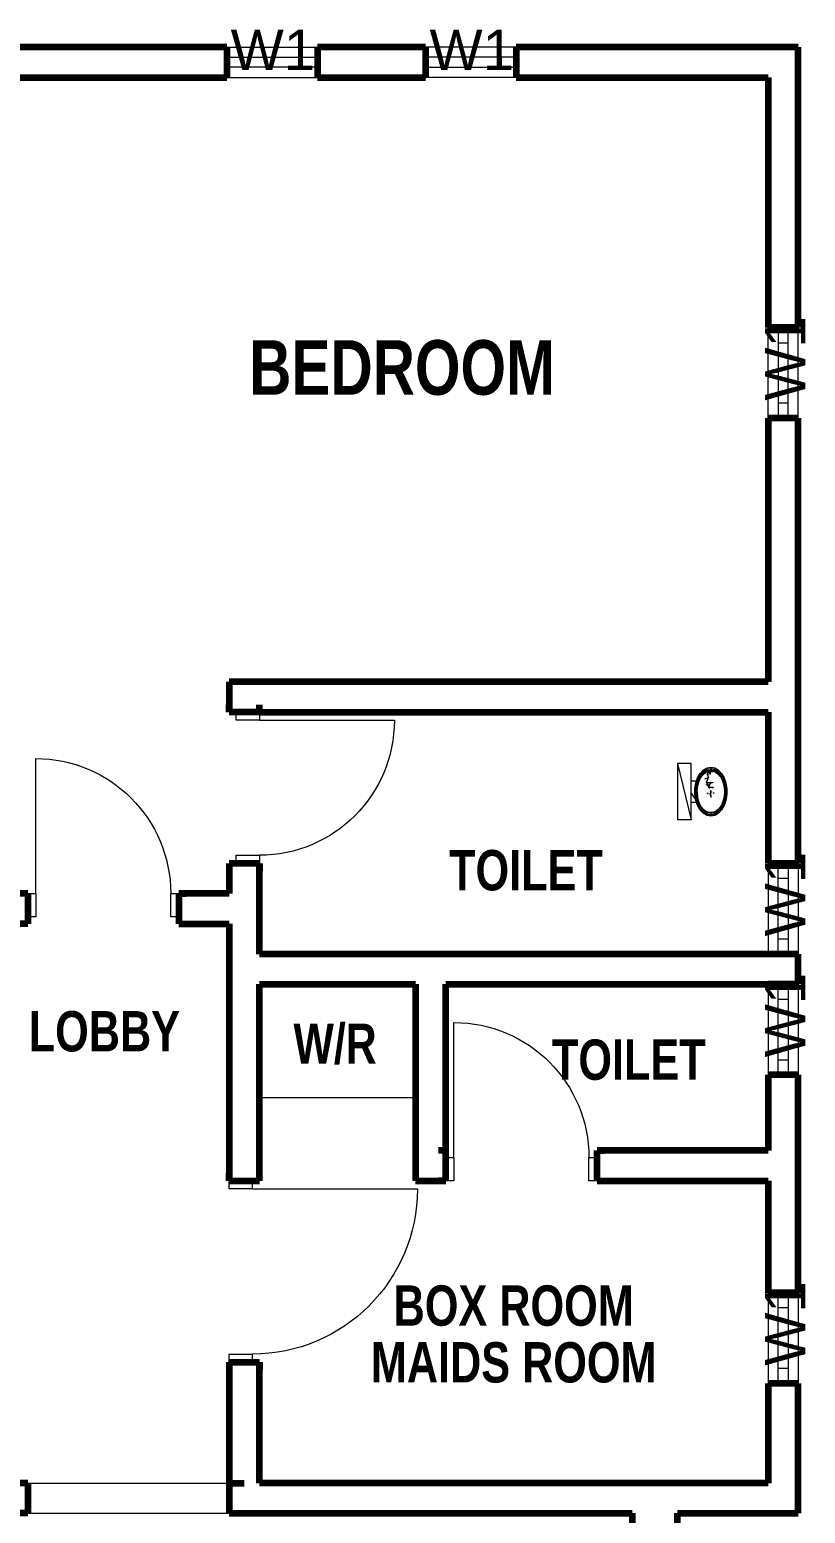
# Model space of a CAD drawing. Header units: millimetres. Extents: x 119896 to 184842, y -80649 to -62433.
# Drawn here: x 180992 to 184842, y -69805 to -62444 of the extents above; entities that cross this region are included whole.
import ezdxf
from ezdxf.enums import TextEntityAlignment as Align

# ---------------------------------------------------------------- set-up
doc = ezdxf.new("R2010")
doc.units = ezdxf.units.MM
doc.header["$MEASUREMENT"] = 0
doc.linetypes.add('Dashed', pattern=[564.444447, 282.222223, -282.222223])
for name, color, linetype, lineweight in [('0_Pen_No__2', 8, 'Continuous', 15), ('Annotation - Text_Pen_No__86_Pen_No__21', 7, 'Continuous', 35), ('ARCHICAD Doors_Pen_No__141', 7, 'Continuous', 120), ('ARCHICAD Window Markers_Pen_No__7', 7, 'Continuous', 35), ('ARCHICAD Windows_Pen_No__141', 7, 'Continuous', 120), ('Structural - Bearing_Pen_No__141', 7, 'Continuous', 120)]:
    doc.layers.add(name, color=color, linetype=linetype, lineweight=lineweight)
for name, color, linetype in [('ARCHICAD Doors', 7, 'Continuous'), ('ARCHICAD Window Markers', 7, 'Continuous'), ('ARCHICAD Windows', 7, 'Continuous'), ('Structural - Bearing', 7, 'Continuous')]:
    doc.layers.add(name, color=color, linetype=linetype)
for name, color, linetype, lineweight, true_color in [('ARCHICAD Doors_Pen_No__23', 7, 'Continuous', 20, 0xff6600), ('ARCHICAD Doors_Pen_No__3', 7, 'Continuous', 18, 0xff6600), ('ARCHICAD Windows_Pen_No__23', 7, 'Continuous', 20, 0xff6600), ('ARCHICAD Windows_Pen_No__3', 7, 'Continuous', 18, 0xff6600), ('Drawing & Figure_Pen_No__23', 7, 'Continuous', 20, 0xff6600)]:
    doc.layers.add(name, color=color, linetype=linetype, lineweight=lineweight, true_color=true_color)
doc.styles.add('GENERATED_STYLE_1', font='arial.ttf')
doc.styles.add('GENERATED_STYLE_2', font='')
doc.styles.get('GENERATED_STYLE_2').set_extended_font_data('Impact', bold=True)

# ---------------------------------------------------------------- blocks, each defined once
blk = doc.blocks.new('Window 24')
at = {"layer": 'ARCHICAD Windows_Pen_No__141', "color": 7, "linetype": 'Continuous', "lineweight": 120}
for p, q in [((-450, 50), (-450, 0)), ((-450, 0), (-450, -50)), ((-450, 0), (-450, -50)), ((450, 50), (450, 0)), ((450, 0), (450, -50)), ((450, 0), (450, -50)), ((-450, -50), (-450, -175)), ((450, -50), (450, -175))]:
    blk.add_line(p, q, dxfattribs=at)
at = {"layer": 'ARCHICAD Windows_Pen_No__23', "color": 30, "linetype": 'Continuous', "lineweight": 20, "true_color": 0xff6600}
for p, q in [((-450, 0), (-375, 0)), ((-375, 0), (-375, -50)), ((375, -50), (375, 0)), ((375, 0), (450, 0)), ((-375, -50), (-450, -50)), ((450, -50), (375, -50))]:
    blk.add_line(p, q, dxfattribs=at)
at = {"layer": 'ARCHICAD Windows_Pen_No__3', "color": 30, "linetype": 'Continuous', "lineweight": 18, "true_color": 0xff6600}
for p, q in [((-450, 50), (450, 50)), ((-375, 0), (375, 0)), ((375, -50), (-375, -50)), ((-450, -175), (450, -175))]:
    blk.add_line(p, q, dxfattribs=at)
blk = doc.blocks.new('W Marker 22')
at = {"layer": 'ARCHICAD Window Markers_Pen_No__7', "color": 7, "lineweight": 35, "style": 'GENERATED_STYLE_1'}
blk.add_attdef('AC_MarkerText_1', text='', height=200, dxfattribs=at).set_placement((-205.7, -173.4), align=Align.BOTTOM_LEFT)
blk = doc.blocks.new('Wall_33', base_point=(142619.5, -72805.4))
at = {"layer": 'Structural - Bearing_Pen_No__141', "color": 7, "linetype": 'Continuous', "lineweight": 120}
for p, q in [((142519.5, -70928.2), (142394.5, -70928.2)), ((142569.5, -70928.2), (142519.5, -70928.2)), ((142619.5, -70928.2), (142569.5, -70928.2)), ((142519.5, -71828.2), (142394.5, -71828.2)), ((142569.5, -71828.2), (142519.5, -71828.2)), ((142619.5, -71828.2), (142569.5, -71828.2))]:
    blk.add_line(p, q, dxfattribs=at)
at = {"layer": 'Structural - Bearing_Pen_No__141', "color": 7, "linetype": 'Continuous', "lineweight": 120, "flags": 128}
for points in [[(142394.5, -69805.4), (142394.5, -70928.2)], [(142619.5, -70928.2), (142619.5, -69805.4)], [(142394.5, -71828.2), (142394.5, -72805.4)], [(142619.5, -72805.4), (142619.5, -71828.2)]]:
    blk.add_lwpolyline(points, dxfattribs=at)
at = {"layer": 'ARCHICAD Window Markers', "color": 161, "lineweight": 25, "true_color": 0x40a5ff}
ref = blk.add_blockref('W Marker 22', (142394.5, -71378.2), dxfattribs=dict(at, rotation=90))
ref.add_attrib('AC_MarkerText_1', 'W1', dxfattribs={"layer": 'ARCHICAD Window Markers_Pen_No__7', "color": 7, "lineweight": 35, "height": 200, "rotation": 90, "style": 'GENERATED_STYLE_1'}).set_placement((142714.6, -71515.4), align=Align.BOTTOM_LEFT)
at = {"layer": 'ARCHICAD Windows', "color": 21, "linetype": 'Continuous', "lineweight": 18, "true_color": 0xff9955, "zscale": 1000, "rotation": 270}
blk.add_blockref('Window 24', (142569.5, -71378.2), dxfattribs=at)
blk = doc.blocks.new('Door 24_4')
at = {"layer": 'ARCHICAD Doors_Pen_No__141', "color": 7, "linetype": 'Continuous', "lineweight": 120}
for p, q in [((-450, 35), (-487, 35)), ((-450, 35), (-487, 35)), ((-450, 0), (-450, 35)), ((-450, 0), (-450, 35)), ((-450, -115), (-450, 0)), ((-450, -115), (-450, 0)), ((450, 0), (450, 35)), ((450, 0), (450, 35)), ((450, 35), (487, 35)), ((450, 35), (487, 35)), ((450, -115), (450, 0)), ((450, -115), (450, 0)), ((-450, -115), (-487, -115)), ((-450, -115), (-487, -115)), ((450, -115), (487, -115)), ((450, -115), (487, -115))]:
    blk.add_line(p, q, dxfattribs=at)
at = {"layer": 'ARCHICAD Doors_Pen_No__23', "color": 30, "linetype": 'Continuous', "lineweight": 20, "true_color": 0xff6600}
for p, q in [((-410, 0), (-450, 0)), ((-450, 0), (-450, -115)), ((-410, -115), (-410, 0)), ((450, 0), (410, 0)), ((410, 0), (410, -115)), ((450, -115), (450, 0)), ((-450, -115), (-410, -115)), ((410, -115), (450, -115))]:
    blk.add_line(p, q, dxfattribs=at)
at = {"layer": 'ARCHICAD Doors_Pen_No__3', "color": 30, "linetype": 'Continuous', "lineweight": 18, "true_color": 0xff6600}
blk.add_line((410, 0), (410, 820), dxfattribs=at)
blk.add_arc((410, 0), 820, 90, 180, dxfattribs=at)
blk = doc.blocks.new('Door 24_2')
at = {"layer": 'ARCHICAD Doors_Pen_No__141', "color": 7, "linetype": 'Continuous', "lineweight": 120}
for p, q in [((-375, 0), (-412, 0)), ((-375, 0), (-412, 0)), ((-375, 0), (-375, -115)), ((-375, 0), (-375, -115)), ((375, 0), (375, -115)), ((375, 0), (375, -115)), ((375, 0), (412, 0)), ((375, 0), (412, 0)), ((-375, -115), (-375, -150)), ((-375, -115), (-375, -150)), ((375, -115), (375, -150)), ((375, -115), (375, -150)), ((-375, -150), (-412, -150)), ((-375, -150), (-412, -150)), ((375, -150), (412, -150)), ((375, -150), (412, -150))]:
    blk.add_line(p, q, dxfattribs=at)
at = {"layer": 'ARCHICAD Doors_Pen_No__23', "color": 30, "linetype": 'Continuous', "lineweight": 20, "true_color": 0xff6600}
for p, q in [((-335, 0), (-375, 0)), ((-375, 0), (-375, -115)), ((-335, -115), (-335, 0)), ((375, 0), (335, 0)), ((335, 0), (335, -115)), ((375, -115), (375, 0)), ((-375, -115), (-335, -115)), ((335, -115), (375, -115))]:
    blk.add_line(p, q, dxfattribs=at)
at = {"layer": 'ARCHICAD Doors_Pen_No__3', "color": 30, "linetype": 'Continuous', "lineweight": 18, "true_color": 0xff6600}
blk.add_line((335, 0), (335, 670), dxfattribs=at)
blk.add_arc((335, 0), 670, 90, 180, dxfattribs=at)
blk = doc.blocks.new('Wall_42', base_point=(140544.5, -69805.4))
at = {"layer": 'Structural - Bearing_Pen_No__141', "color": 7, "linetype": 'Continuous', "lineweight": 120}
for p, q in [((140394.5, -65830.4), (140394.5, -65793.4)), ((140544.5, -65830.4), (140544.5, -65793.4)), ((140429.5, -65830.4), (140394.5, -65830.4)), ((140544.5, -65830.4), (140429.5, -65830.4)), ((140394.5, -66580.4), (140394.5, -66617.4)), ((140429.5, -66580.4), (140394.5, -66580.4)), ((140544.5, -66580.4), (140429.5, -66580.4)), ((140544.5, -66580.4), (140544.5, -66617.4)), ((140394.5, -68155.4), (140394.5, -68118.4)), ((140394.5, -68155.4), (140509.5, -68155.4)), ((140509.5, -68155.4), (140544.5, -68155.4)), ((140544.5, -68155.4), (140544.5, -68118.4)), ((140394.5, -69055.4), (140394.5, -69092.4)), ((140394.5, -69055.4), (140509.5, -69055.4)), ((140509.5, -69055.4), (140544.5, -69055.4)), ((140544.5, -69055.4), (140544.5, -69092.4))]:
    blk.add_line(p, q, dxfattribs=at)
at = {"layer": 'Structural - Bearing_Pen_No__141', "color": 7, "linetype": 'Continuous', "lineweight": 120, "flags": 128}
for points in [[(140394.5, -66580.4), (140394.5, -66730.4)], [(140544.5, -67030.4), (140544.5, -66580.4)], [(140394.5, -66880.4), (140394.5, -68155.4)], [(140544.5, -68155.4), (140544.5, -67180.4)], [(140394.5, -69055.4), (140394.5, -69655.4)], [(140544.5, -69655.4), (140544.5, -69055.4)]]:
    blk.add_lwpolyline(points, dxfattribs=at)
at = {"layer": 'ARCHICAD Doors', "color": 21, "linetype": 'Continuous', "lineweight": 18, "true_color": 0xff9955, "xscale": -1, "zscale": 1000, "rotation": 270}
for name, p in [('Door 24_2', (140544.5, -66205.4)), ('Door 24_4', (140509.5, -68605.4))]:
    blk.add_blockref(name, p, dxfattribs=at)
blk = doc.blocks.new('Wall_43', base_point=(143069.5, -65680.4))
at = {"layer": 'Structural - Bearing_Pen_No__141', "color": 7, "linetype": 'Continuous', "lineweight": 120, "flags": 128}
for points in [[(143069.5, -65680.4), (140394.5, -65680.4)], [(140394.5, -65680.4), (140394.5, -65830.4)], [(140544.5, -65830.4), (143069.5, -65830.4)]]:
    blk.add_lwpolyline(points, dxfattribs=at)
blk = doc.blocks.new('Window 24_3')
at = {"layer": 'ARCHICAD Windows_Pen_No__141', "color": 7, "linetype": 'Continuous', "lineweight": 120}
for p, q in [((-225, 50), (-225, 0)), ((-225, 0), (-225, -50)), ((-225, 0), (-225, -50)), ((225, 50), (225, 0)), ((225, 0), (225, -50)), ((225, 0), (225, -50)), ((-225, -50), (-225, -100)), ((225, -50), (225, -100))]:
    blk.add_line(p, q, dxfattribs=at)
at = {"layer": 'ARCHICAD Windows_Pen_No__23', "color": 30, "linetype": 'Continuous', "lineweight": 20, "true_color": 0xff6600}
for p, q in [((-225, 0), (-150, 0)), ((-150, 0), (-150, -50)), ((150, -50), (150, 0)), ((150, 0), (225, 0)), ((-150, -50), (-225, -50)), ((225, -50), (150, -50))]:
    blk.add_line(p, q, dxfattribs=at)
at = {"layer": 'ARCHICAD Windows_Pen_No__3', "color": 30, "linetype": 'Continuous', "lineweight": 18, "true_color": 0xff6600}
for p, q in [((-225, 50), (225, 50)), ((-150, 0), (150, 0)), ((150, -50), (-150, -50)), ((-225, -100), (225, -100))]:
    blk.add_line(p, q, dxfattribs=at)
blk = doc.blocks.new('Wall_46', base_point=(138794.5, -62680.4))
at = {"layer": 'Structural - Bearing_Pen_No__141', "color": 7, "linetype": 'Continuous', "lineweight": 120}
for p, q in [((140382.8, -62530.4), (140382.8, -62580.4)), ((140832.8, -62530.4), (140832.8, -62580.4)), ((141369.8, -62530.4), (141369.8, -62580.4)), ((141819.8, -62530.4), (141819.8, -62580.4)), ((140382.8, -62580.4), (140382.8, -62630.4)), ((140382.8, -62630.4), (140382.8, -62680.4)), ((140832.8, -62580.4), (140832.8, -62630.4)), ((140832.8, -62630.4), (140832.8, -62680.4)), ((141369.8, -62580.4), (141369.8, -62630.4)), ((141369.8, -62630.4), (141369.8, -62680.4)), ((141819.8, -62580.4), (141819.8, -62630.4)), ((141819.8, -62630.4), (141819.8, -62680.4))]:
    blk.add_line(p, q, dxfattribs=at)
at = {"layer": 'Structural - Bearing_Pen_No__141', "color": 7, "linetype": 'Continuous', "lineweight": 120, "flags": 128}
for points in [[(140382.8, -62530.4), (138644.5, -62530.4)], [(141369.8, -62530.4), (140832.8, -62530.4)], [(143219.5, -62530.4), (141819.8, -62530.4)], [(138794.5, -62680.4), (140382.8, -62680.4)], [(140832.8, -62680.4), (141369.8, -62680.4)], [(141819.8, -62680.4), (143069.5, -62680.4)]]:
    blk.add_lwpolyline(points, dxfattribs=at)
at = {"layer": 'ARCHICAD Window Markers', "color": 161, "lineweight": 25, "true_color": 0x40a5ff}
for p in [(140607.8, -62530.4), (141594.8, -62530.4)]:
    blk.add_blockref('W Marker 22', p, dxfattribs=at).add_auto_attribs({'AC_MarkerText_1': 'W1'})
at = {"layer": 'ARCHICAD Windows', "color": 21, "linetype": 'Continuous', "lineweight": 18, "true_color": 0xff9955, "zscale": 1000}
blk.add_blockref('Window 24_3', (140607.8, -62580.4), dxfattribs=at)
at = {"layer": 'ARCHICAD Windows', "color": 21, "linetype": 'Continuous', "lineweight": 18, "true_color": 0xff9955, "xscale": -1, "zscale": 1000}
blk.add_blockref('Window 24_3', (141594.8, -62580.4), dxfattribs=at)
blk = doc.blocks.new('Wall_47', base_point=(143069.5, -62680.4))
at = {"layer": 'Structural - Bearing_Pen_No__141', "color": 7, "linetype": 'Continuous', "lineweight": 120}
for p, q in [((143119.5, -63922.3), (143069.5, -63922.3)), ((143169.5, -63922.3), (143119.5, -63922.3)), ((143219.5, -63922.3), (143169.5, -63922.3)), ((143119.5, -64372.3), (143069.5, -64372.3)), ((143169.5, -64372.3), (143119.5, -64372.3)), ((143219.5, -64372.3), (143169.5, -64372.3)), ((143119.5, -66580.4), (143069.5, -66580.4)), ((143169.5, -66580.4), (143119.5, -66580.4)), ((143219.5, -66580.4), (143169.5, -66580.4)), ((143119.5, -67030.4), (143069.5, -67030.4)), ((143169.5, -67030.4), (143119.5, -67030.4)), ((143219.5, -67030.4), (143169.5, -67030.4)), ((143119.5, -67180.4), (143069.5, -67180.4)), ((143169.5, -67180.4), (143119.5, -67180.4)), ((143219.5, -67180.4), (143169.5, -67180.4)), ((143119.5, -67630.4), (143069.5, -67630.4)), ((143169.5, -67630.4), (143119.5, -67630.4)), ((143219.5, -67630.4), (143169.5, -67630.4)), ((143119.5, -68710.9), (143069.5, -68710.9)), ((143169.5, -68710.9), (143119.5, -68710.9)), ((143219.5, -68710.9), (143169.5, -68710.9)), ((143119.5, -69160.9), (143069.5, -69160.9)), ((143169.5, -69160.9), (143119.5, -69160.9)), ((143219.5, -69160.9), (143169.5, -69160.9))]:
    blk.add_line(p, q, dxfattribs=at)
at = {"layer": 'Structural - Bearing_Pen_No__141', "color": 7, "linetype": 'Continuous', "lineweight": 120, "flags": 128}
for points in [[(143219.5, -63922.3), (143219.5, -62530.4)], [(143069.5, -62680.4), (143069.5, -63922.3)], [(143069.5, -64372.3), (143069.5, -65680.4)], [(143219.5, -66580.4), (143219.5, -64372.3)], [(143069.5, -65830.4), (143069.5, -66580.4)], [(143219.5, -67180.4), (143219.5, -67030.4)], [(143069.5, -67630.4), (143069.5, -68005.4)], [(143219.5, -68710.9), (143219.5, -67630.4)], [(143069.5, -68155.4), (143069.5, -68710.9)], [(143069.5, -69160.9), (143069.5, -69655.4)], [(143219.5, -69655.4), (143219.5, -69160.9)]]:
    blk.add_lwpolyline(points, dxfattribs=at)
at = {"layer": 'ARCHICAD Window Markers', "color": 161, "lineweight": 25, "true_color": 0x40a5ff}
ref = blk.add_blockref('W Marker 22', (143219.5, -64147.3), dxfattribs=dict(at, rotation=270))
ref.add_attrib('AC_MarkerText_1', 'W1', dxfattribs={"layer": 'ARCHICAD Window Markers_Pen_No__7', "color": 7, "lineweight": 35, "height": 200, "rotation": 90, "style": 'GENERATED_STYLE_1'}).set_placement((143314.6, -64284.4), align=Align.BOTTOM_LEFT)
ref = blk.add_blockref('W Marker 22', (143219.5, -66805.4), dxfattribs=dict(at, rotation=270))
ref.add_attrib('AC_MarkerText_1', 'W1', dxfattribs={"layer": 'ARCHICAD Window Markers_Pen_No__7', "color": 7, "lineweight": 35, "height": 200, "rotation": 90, "style": 'GENERATED_STYLE_1'}).set_placement((143314.6, -66942.6), align=Align.BOTTOM_LEFT)
ref = blk.add_blockref('W Marker 22', (143219.5, -67405.4), dxfattribs=dict(at, rotation=270))
ref.add_attrib('AC_MarkerText_1', 'W1', dxfattribs={"layer": 'ARCHICAD Window Markers_Pen_No__7', "color": 7, "lineweight": 35, "height": 200, "rotation": 90, "style": 'GENERATED_STYLE_1'}).set_placement((143314.6, -67542.6), align=Align.BOTTOM_LEFT)
ref = blk.add_blockref('W Marker 22', (143219.5, -68935.9), dxfattribs=dict(at, rotation=270))
ref.add_attrib('AC_MarkerText_1', 'W1', dxfattribs={"layer": 'ARCHICAD Window Markers_Pen_No__7', "color": 7, "lineweight": 35, "height": 200, "rotation": 90, "style": 'GENERATED_STYLE_1'}).set_placement((143314.6, -69073.1), align=Align.BOTTOM_LEFT)
at = {"layer": 'ARCHICAD Windows', "color": 21, "linetype": 'Continuous', "lineweight": 18, "true_color": 0xff9955, "xscale": -1, "zscale": 1000, "rotation": 270}
blk.add_blockref('Window 24_3', (143169.5, -64147.3), dxfattribs=at)
at = {"layer": 'ARCHICAD Windows', "color": 21, "linetype": 'Continuous', "lineweight": 18, "true_color": 0xff9955, "zscale": 1000, "rotation": 270}
for p in [(143169.5, -66805.4), (143169.5, -67405.4), (143169.5, -68935.9)]:
    blk.add_blockref('Window 24_3', p, dxfattribs=at)
blk = doc.blocks.new('Door 24_3')
at = {"layer": 'ARCHICAD Doors_Pen_No__141', "color": 7, "linetype": 'Continuous', "lineweight": 120}
for p, q in [((-375, 35), (-412, 35)), ((-375, 35), (-412, 35)), ((-375, 0), (-375, 35)), ((-375, 0), (-375, 35)), ((-375, -115), (-375, 0)), ((-375, -115), (-375, 0)), ((375, 0), (375, 35)), ((375, 0), (375, 35)), ((375, 35), (412, 35)), ((375, 35), (412, 35)), ((375, -115), (375, 0)), ((375, -115), (375, 0)), ((-375, -115), (-412, -115)), ((-375, -115), (-412, -115)), ((375, -115), (412, -115)), ((375, -115), (412, -115))]:
    blk.add_line(p, q, dxfattribs=at)
at = {"layer": 'ARCHICAD Doors_Pen_No__23', "color": 30, "linetype": 'Continuous', "lineweight": 20, "true_color": 0xff6600}
for p, q in [((-335, 0), (-375, 0)), ((-375, 0), (-375, -115)), ((-335, -115), (-335, 0)), ((375, 0), (335, 0)), ((335, 0), (335, -115)), ((375, -115), (375, 0)), ((-375, -115), (-335, -115)), ((335, -115), (375, -115))]:
    blk.add_line(p, q, dxfattribs=at)
at = {"layer": 'ARCHICAD Doors_Pen_No__3', "color": 30, "linetype": 'Continuous', "lineweight": 18, "true_color": 0xff6600}
blk.add_line((335, 0), (335, 670), dxfattribs=at)
blk.add_arc((335, 0), 670, 90, 180, dxfattribs=at)
blk = doc.blocks.new('Wall_48', base_point=(143069.5, -68005.4))
at = {"layer": 'Structural - Bearing_Pen_No__141', "color": 7, "linetype": 'Continuous', "lineweight": 120}
for p, q in [((141470.5, -68005.4), (141433.5, -68005.4)), ((141470.5, -68040.4), (141470.5, -68005.4)), ((142220.5, -68005.4), (142257.5, -68005.4)), ((142220.5, -68040.4), (142220.5, -68005.4)), ((141470.5, -68155.4), (141470.5, -68040.4)), ((142220.5, -68155.4), (142220.5, -68040.4)), ((141470.5, -68155.4), (141433.5, -68155.4)), ((142220.5, -68155.4), (142257.5, -68155.4))]:
    blk.add_line(p, q, dxfattribs=at)
at = {"layer": 'Structural - Bearing_Pen_No__141', "color": 7, "linetype": 'Continuous', "lineweight": 120, "flags": 128}
for points in [[(141470.5, -68005.4), (141469.5, -68005.4)], [(143069.5, -68005.4), (142220.5, -68005.4)], [(141319.5, -68155.4), (141469.5, -68155.4)], [(142220.5, -68155.4), (143069.5, -68155.4)]]:
    blk.add_lwpolyline(points, dxfattribs=at)
at = {"layer": 'ARCHICAD Doors', "color": 21, "linetype": 'Continuous', "lineweight": 18, "true_color": 0xff9955, "xscale": -1, "zscale": 1000}
blk.add_blockref('Door 24_3', (141845.5, -68040.4), dxfattribs=at)
blk = doc.blocks.new('Wall_49', base_point=(141469.5, -68005.4))
at = {"layer": 'Structural - Bearing_Pen_No__141', "color": 7, "linetype": 'Continuous', "lineweight": 120, "flags": 128}
for points in [[(141319.5, -67180.4), (141319.5, -68155.4)], [(141469.5, -68005.4), (141469.5, -67180.4)]]:
    blk.add_lwpolyline(points, dxfattribs=at)
blk = doc.blocks.new('Wall_50', base_point=(140544.5, -67180.4))
at = {"layer": 'Structural - Bearing_Pen_No__141', "color": 7, "linetype": 'Continuous', "lineweight": 120, "flags": 128}
for points in [[(143069.5, -67030.4), (140544.5, -67030.4)], [(140544.5, -67180.4), (141319.5, -67180.4)], [(141469.5, -67180.4), (143069.5, -67180.4)]]:
    blk.add_lwpolyline(points, dxfattribs=at)
blk = doc.blocks.new('Wall_55', base_point=(140544.5, -66730.4))
at = {"layer": 'Structural - Bearing_Pen_No__141', "color": 7, "linetype": 'Continuous', "lineweight": 120}
for p, q in [((139394.5, -66730.4), (139357.5, -66730.4)), ((139394.5, -66730.4), (139394.5, -66845.4)), ((140144.5, -66730.4), (140181.5, -66730.4)), ((140144.5, -66730.4), (140144.5, -66845.4)), ((139394.5, -66880.4), (139357.5, -66880.4)), ((139394.5, -66845.4), (139394.5, -66880.4)), ((140144.5, -66845.4), (140144.5, -66880.4)), ((140144.5, -66880.4), (140181.5, -66880.4))]:
    blk.add_line(p, q, dxfattribs=at)
at = {"layer": 'Structural - Bearing_Pen_No__141', "color": 7, "linetype": 'Continuous', "lineweight": 120, "flags": 128}
for points in [[(140394.5, -66730.4), (140144.5, -66730.4)], [(140144.5, -66880.4), (140394.5, -66880.4)]]:
    blk.add_lwpolyline(points, dxfattribs=at)
at = {"layer": 'ARCHICAD Doors', "color": 21, "linetype": 'Continuous', "lineweight": 18, "true_color": 0xff9955, "xscale": -1, "zscale": 1000}
blk.add_blockref('Door 24_2', (139769.5, -66730.4), dxfattribs=at)
blk = doc.blocks.new('Rectangular Window Opening 24_8')
at = {"layer": 'ARCHICAD Windows_Pen_No__141', "color": 7, "linetype": 'Continuous', "lineweight": 120}
for p, q in [((-500, 150), (-575, 150)), ((-500, 150), (-575, 150)), ((-500, 0), (-500, 150)), ((-500, 0), (-500, 150)), ((500, 0), (500, 150)), ((500, 0), (500, 150)), ((500, 150), (575, 150)), ((500, 150), (575, 150)), ((-500, 0), (-575, 0)), ((-500, 0), (-575, 0)), ((500, 0), (575, 0)), ((500, 0), (575, 0))]:
    blk.add_line(p, q, dxfattribs=at)
at = {"layer": 'ARCHICAD Windows_Pen_No__3', "color": 30, "linetype": 'Continuous', "lineweight": 18, "true_color": 0xff6600}
for p, q in [((-500, 150), (500, 150)), ((-500, 0), (500, 0))]:
    blk.add_line(p, q, dxfattribs=at)
blk = doc.blocks.new('Wall_60', base_point=(139394.5, -69805.4))
at = {"layer": 'Structural - Bearing_Pen_No__141', "color": 7, "linetype": 'Continuous', "lineweight": 120}
for p, q in [((139394.5, -69655.4), (139319.5, -69655.4)), ((139394.5, -69655.4), (139394.5, -69805.4)), ((140394.5, -69655.4), (140394.5, -69805.4)), ((140394.5, -69655.4), (140469.5, -69655.4)), ((139394.5, -69805.4), (139319.5, -69805.4)), ((140394.5, -69805.4), (140469.5, -69805.4))]:
    blk.add_line(p, q, dxfattribs=at)
at = {"layer": 'Structural - Bearing_Pen_No__141', "color": 7, "linetype": 'Continuous', "lineweight": 120, "flags": 128}
for points in [[(143069.5, -69655.4), (140544.5, -69655.4)], [(143219.5, -69805.4), (143219.5, -69655.4)], [(140394.5, -69805.4), (142394.5, -69805.4)], [(142619.5, -69805.4), (143219.5, -69805.4)]]:
    blk.add_lwpolyline(points, dxfattribs=at)
at = {"layer": 'ARCHICAD Windows', "color": 21, "linetype": 'Dashed', "lineweight": 18, "true_color": 0xff9955, "xscale": -1, "zscale": 1000, "rotation": 180}
blk.add_blockref('Rectangular Window Opening 24_8', (139894.5, -69655.4), dxfattribs=at)
blk = doc.blocks.new('Sconce Wall lamp spotline lima N080813')
at = {"layer": '0_Pen_No__2', "color": 8, "linetype": 'Continuous', "lineweight": 15}
for p, q in [((-72, 53.3), (-61.7, 76.1)), ((-71, 69), (-58.3, 91)), ((-64.5, 69.9), (-58.1, 81)), ((-63.5, 61.1), (-53.5, 78.4)), ((-61.7, 76.1), (-48.2, 94.5)), ((-59.9, 78.5), (-55.5, 86.1)), ((-58.3, 91), (-42.5, 107.7)), ((-58.1, 81), (-55.3, 85.8)), ((-56.6, 69.2), (-44.3, 85.9)), ((-56.5, 83.2), (-55.3, 85.8)), ((-55.5, 86.1), (-50, 91.9)), ((-55.3, 85.8), (-51.9, 89.4)), ((-55.3, 85.8), (-53.4, 87.3)), ((-53.5, 78.4), (-52.3, 80.5)), ((-52.3, 80.5), (-39.9, 93.7)), ((-51.9, 89.4), (-43.8, 98)), ((-48.2, 94.5), (-32.2, 107.3)), ((-46, 96.2), (-40.6, 101.9)), ((-44.3, 85.9), (-29.8, 97.6)), ((-43.8, 98), (-40.4, 101.5)), ((-42.5, 107.7), (-24.6, 118.1)), ((-40.6, 101.9), (-34.5, 105.5)), ((-40.4, 101.5), (-36.6, 103.7)), ((-39.9, 93.7), (-38.3, 95.3)), ((-38.3, 95.3), (-24.2, 103.5)), ((-36.6, 103.7), (-27.3, 109.2)), ((-32.2, 107.3), (-14.6, 113.9)), ((-29.8, 97.6), (-13.8, 103.6)), ((-29.7, 108.3), (-23.6, 111.8)), ((-27.3, 109.2), (-23.5, 111.3)), ((-25.3, 109.9), (-23.5, 111.3)), ((-24.6, 118.1), (-5.6, 121.6)), ((-24.3, 110.3), (-23.5, 111.3)), ((-24.2, 103.5), (-22.4, 104.5)), ((-23.7, 110.5), (-23.5, 111.3)), ((-23.6, 111.8), (-17.2, 113)), ((-23.5, 111.3), (-19.5, 112.1)), ((-23.5, 111.3), (-21.5, 111.3)), ((-23.5, 111.3), (-22.5, 111)), ((-23.5, 111.3), (-23.1, 110.7)), ((-22.4, 104.5), (-7.5, 107.3)), ((-19.5, 112.1), (-9.5, 113.9)), ((-14.6, 113.9), (3.5, 113.9)), ((-13.8, 103.6), (2.6, 103.6)), ((-11.9, 113.9), (-5.6, 115.1)), ((-9.5, 113.9), (-5.6, 114.7)), ((-7.5, 107.3), (-5.6, 107.7)), ((-5.6, 121.6), (13.4, 118.1)), ((-5.6, 115.1), (0.8, 113.9)), ((-5.6, 114.7), (-1.6, 113.9)), ((-5.6, 107.7), (9.4, 104.9)), ((-1.6, 113.9), (8.4, 112.1)), ((2.6, 103.6), (18.6, 97.6)), ((3.5, 113.9), (21, 107.3)), ((6, 113), (12.4, 111.8)), ((8.4, 112.1), (12.4, 111.3)), ((9.4, 104.9), (11.3, 104.5)), ((10.3, 111.3), (12.4, 111.3)), ((11.3, 104.5), (25.4, 96.4)), ((12.4, 111.8), (18.5, 108.3)), ((12.4, 111.3), (16.1, 109.2)), ((12.4, 111.3), (14.1, 109.9)), ((13.4, 118.1), (31.4, 107.7)), ((16.1, 109.2), (25.5, 103.7)), ((18.6, 97.6), (33.1, 85.9)), ((21, 107.3), (37, 94.5)), ((23.4, 105.4), (29.4, 101.9)), ((25.4, 96.4), (27.1, 95.3)), ((25.5, 103.7), (29.3, 101.5)), ((27.1, 95.3), (39.5, 82.2)), ((29.3, 101.5), (32.5, 98.1)), ((29.4, 101.9), (34.7, 96.3)), ((31.4, 107.7), (47.1, 91)), ((32.5, 98.1), (40.8, 89.3)), ((33.1, 85.9), (45.4, 69.2)), ((37, 94.5), (50.6, 76.1)), ((39, 91.8), (44.3, 86.1)), ((39.5, 82.2), (41.1, 80.5)), ((40.8, 89.3), (44.1, 85.8)), ((41.1, 80.5), (51.1, 63.3)), ((42.3, 87.3), (44.1, 85.8)), ((43.1, 86.2), (44.1, 85.8)), ((44.1, 85.8), (46.8, 81.2)), ((44.1, 85.8), (45.3, 83.2)), ((44.1, 85.8), (44.5, 84.3)), ((44.3, 86.1), (48.7, 78.7)), ((46.8, 81.2), (53.4, 69.8)), ((47.1, 91), (59.9, 69)), ((50.6, 76.1), (60.8, 53.3)), ((92.3, 138.9), (92.3, -139.5)), ((160.5, -139.5), (92.3, 138.9)), ((92.3, 138.9), (160.5, 138.9)), ((160.5, -139.5), (160.5, 138.9)), ((-84.5, 14.5), (-80, 43)), ((-84.5, -14.9), (-84.5, 14.5)), ((-80.6, -0.1), (-78.4, 27.4)), ((-80.3, 13.7), (-78.7, 24.1)), ((-80.3, 3), (-80.3, 13.7)), ((-80, 43), (-71, 69)), ((-80, 13.7), (-79, 20.4)), ((-80, 6.8), (-80, 13.7)), ((-80, -6.9), (-80, 6.8)), ((-79, 20.4), (-76.8, 34)), ((-78.4, 27.4), (-72, 53.3)), ((-77.6, 30.5), (-76, 40.7)), ((-76.8, 34), (-75.7, 40.5)), ((-76, 40.7), (-72.8, 50)), ((-76, 37.2), (-75.7, 40.5)), ((-75.7, 40.5), (-73.7, 46.5)), ((-75.7, 40.5), (-74.4, 43.4)), ((-75.7, 40.5), (-74.9, 41.7)), ((-75.6, 38.8), (-75.7, 40.5)), ((-75.5, 12.8), (-71.9, 35.2)), ((-75.5, 9.9), (-75.5, 12.8)), ((-75.5, -13.2), (-75.5, 9.9)), ((-73.8, -0.1), (-71.8, 24.9)), ((-73.7, 46.5), (-69.3, 59.3)), ((-71.9, 35.2), (-71.4, 38.1)), ((-71.8, 24.9), (-65.9, 48.5)), ((-71.4, 38.1), (-64.4, 58.5)), ((-70.7, 56.2), (-67.6, 65.3)), ((-69.3, 59.3), (-67.3, 65.1)), ((-67.6, 65.3), (-63.1, 73.1)), ((-67.3, 65.1), (-64.5, 69.9)), ((-65.9, 48.5), (-56.6, 69.2)), ((-64.4, 58.5), (-63.5, 61.1)), ((-23.8, 9), (-17.7, 6)), ((-7.8, 19.1), (-3.5, 19.1)), ((-7.8, 4.4), (-3.5, 4.4)), ((-5.6, -0.1), (-7.8, 4.4)), ((-5.7, 19.4), (-5.7, 29.1)), ((-5.6, 17.2), (-3.5, 19.1)), ((-5.6, 17.2), (-2, 16.5)), ((-3.5, 4.4), (-5.6, 9)), ((-5.6, 9), (-1.5, 8.6)), ((-5.6, -0.1), (-3.5, 4.4)), ((-3.5, 19.1), (-3.9, 19.4)), ((-3.5, 19.1), (-2, 16.5)), ((-3.5, 19.1), (-3.1, 19.1)), ((-3.5, 13.5), (-2, 16.5)), ((-3.5, 13.5), (-1.5, 8.6)), ((-3.5, 13.5), (0.1, 12)), ((-3.5, 4.4), (-1.5, 8.6)), ((12.3, 9), (6.4, 6.1)), ((45.4, 69.2), (54.8, 48.5)), ((51.1, 63.3), (52.4, 61.1)), ((52, 72.9), (56.4, 65.3)), ((52.4, 61.1), (59.4, 40.7)), ((53.4, 69.8), (56.1, 65.1)), ((54.8, 48.5), (60.6, 24.9)), ((56.1, 65.1), (58, 59.5)), ((56.4, 65.3), (59.4, 56.4)), ((58, 59.5), (62.6, 46.3)), ((59.4, 40.7), (60.3, 38.1)), ((59.9, 69), (68.8, 43)), ((60.3, 38.1), (63.9, 15.7)), ((68.9, 13.7), (60.3, 38.1)), ((62.6, -0.1), (60.6, 24.9)), ((60.8, 53.3), (67.2, 27.4)), ((61.7, 49.8), (64.8, 40.7)), ((62.5, 47.3), (62.5, 46.4)), ((62.6, 46.3), (64.5, 40.5)), ((62.6, -0.1), (67.2, 27.4)), ((63.3, 43.3), (64.5, 40.5)), ((63.9, 15.7), (64.3, 12.8)), ((64.3, 12.8), (68.9, 13.7)), ((64.3, 12.8), (64.3, -10.3)), ((64.5, 40.5), (64.8, 37.3)), ((68.9, 13.7), (64.5, 40.5)), ((64.8, 40.7), (66.4, 30.8)), ((92.3, 51.9), (65.7, 51.9)), ((69.4, -0.1), (67.2, 27.4)), ((67.5, 23.9), (69.2, 13.7)), ((68.8, 43), (73.4, 14.5)), ((92.3, 6.4), (68.9, 42.2)), ((68.9, 13.7), (68.9, 7)), ((68.9, 7), (68.9, -7.1)), ((69.2, 13.7), (69.2, 3.2)), ((73.4, 14.5), (73.4, -14.9)), ((-79.9, -43.4), (-84.5, -14.9)), ((-78.4, -27.5), (-80.6, -0.1)), ((-80.3, -14.1), (-80.3, -3.1)), ((-78.6, -24.7), (-80.3, -14.1)), ((-80, -14), (-80, -6.9)), ((-80, -14), (-79.8, -10.4)), ((-78.9, -21), (-80, -14)), ((-79.2, -17.4), (-80, -14)), ((-71, -69.4), (-79.9, -43.4)), ((-76.9, -33.7), (-78.9, -21)), ((-72, -53.4), (-78.4, -27.5)), ((-76, -41.1), (-77.7, -30.2)), ((-75.7, -40.9), (-76.9, -33.7)), ((-72.6, -50.9), (-76, -41.1)), ((-73.5, -47.5), (-75.7, -40.9)), ((-75, -16), (-75.5, -13.2)), ((-71.4, -38.4), (-75, -16)), ((-71.8, -25.1), (-73.8, -0.1)), ((-69.6, -58.8), (-73.5, -47.5)), ((-61.7, -76.2), (-72, -53.4)), ((-65.9, -48.6), (-71.8, -25.1)), ((-70.5, -41), (-71.4, -38.4)), ((-67.6, -65.7), (-71, -55.7)), ((-58.3, -91.3), (-71, -69.4)), ((-63.5, -61.4), (-70.5, -41)), ((-67.3, -65.4), (-69.6, -58.8)), ((-67.3, -65.4), (-68.2, -61.9)), ((-62.7, -74.1), (-67.6, -65.7)), ((-67.3, -65.4), (-67.5, -63.5)), ((-67.3, -65.4), (-67.1, -64.4)), ((-67.3, -65.4), (-66.7, -65.2)), ((-64.1, -71), (-67.3, -65.4)), ((-67.3, -65.4), (-66.4, -65.7)), ((-65.5, -67.9), (-67.3, -65.4)), ((-67.3, -65.4), (-66.2, -66.3)), ((-56.6, -69.3), (-65.9, -48.6)), ((-58.6, -80.4), (-64.1, -71)), ((-62.3, -63.6), (-63.5, -61.4)), ((-52.3, -80.9), (-62.3, -63.6)), ((-44.3, -86), (-56.6, -69.3)), ((-17.2, -46.5), (18.5, -33)), ((-16.9, -23.5), (-13.2, -15.7)), ((5.4, -23.5), (-16.9, -23.5)), ((-5.6, -0.1), (-9.1, -1.8)), ((-5.7, -47.5), (5.4, -23.5)), ((15.7, -45.2), (-5.7, -47.5)), ((-5.6, -0.1), (-2.2, -1.8)), ((-5.6, -5.6), (-5.6, -0.1)), ((5.4, -23.5), (1.8, -15.8)), ((15.7, -45.2), (5.4, -23.5)), ((15.7, -45.2), (5.6, -71.4)), ((24.4, -63.5), (5.6, -71.4)), ((13.2, -87.1), (5.6, -71.4)), ((45.4, -69.3), (33.1, -86)), ((52.4, -61.4), (42.4, -78.7)), ((54.8, -48.6), (45.4, -69.3)), ((59.9, -69.4), (47.1, -91.3)), ((53, -70.9), (47.4, -80.6)), ((60.8, -53.4), (50.6, -76.2)), ((56.4, -65.7), (51.6, -74)), ((53.2, -58.8), (52.4, -61.4)), ((56.1, -65.4), (53, -70.9)), ((60.3, -38.4), (53.2, -58.8)), ((56.1, -65.4), (54.3, -67.9)), ((60.6, -25.1), (54.8, -48.6)), ((58.3, -58.9), (56.1, -65.4)), ((57, -62), (56.1, -65.4)), ((59.7, -55.8), (56.4, -65.7)), ((62.4, -47.2), (58.3, -58.9)), ((68.8, -43.4), (59.9, -69.4)), ((60.7, -35.6), (60.3, -38.4)), ((62.6, -0.1), (60.6, -25.1)), ((64.3, -13.2), (60.7, -35.6)), ((67.2, -27.5), (60.8, -53.4)), ((64.8, -41.1), (61.5, -50.7)), ((64.5, -40.9), (62.4, -47.2)), ((62.5, -46.5), (62.5, -47.7)), ((62.6, -0.1), (69.4, -0.1)), ((64.3, -10.3), (64.3, -13.2)), ((65.7, -33.9), (64.5, -40.9)), ((66.5, -30.5), (64.8, -41.1)), ((65.6, -52.5), (92.3, -52.5)), ((67.8, -20.7), (65.7, -33.9)), ((69.4, -0.1), (67.2, -27.5)), ((69.2, -14.1), (67.5, -24.5)), ((68.9, -14), (67.8, -20.7)), ((68.9, -14), (68.1, -17.3)), ((68.9, -14), (68.2, -15.5)), ((68.3, -14.2), (68.9, -14)), ((68.4, -12.3), (68.9, -14)), ((68.4, -13.3), (68.9, -14)), ((68.6, -10.6), (68.9, -14)), ((73.4, -14.9), (68.8, -43.4)), ((68.9, -7.1), (68.9, -14)), ((69.2, -3.3), (69.2, -14.1)), ((-48.2, -94.6), (-61.7, -76.2)), ((-55.5, -86.5), (-60.5, -77.9)), ((-55.3, -86.1), (-58.6, -80.4)), ((-42.5, -108), (-58.3, -91.3)), ((-49.4, -93), (-55.5, -86.5)), ((-51.2, -90.5), (-55.3, -86.1)), ((-50.7, -82.5), (-52.3, -80.9)), ((-44.6, -97.5), (-51.2, -90.5)), ((-38.3, -95.7), (-50.7, -82.5)), ((-32.2, -107.5), (-48.2, -94.6)), ((-40.6, -102.3), (-46.8, -95.7)), ((-40.4, -101.9), (-44.6, -97.5)), ((-29.8, -97.7), (-44.3, -86)), ((-24.6, -118.4), (-42.5, -108)), ((-40.4, -101.9), (-42.3, -99.3)), ((-33.6, -106.3), (-40.6, -102.3)), ((-35.7, -104.6), (-40.4, -101.9)), ((-40.4, -101.9), (-38, -102.8)), ((-36.5, -96.7), (-38.3, -95.7)), ((-22.4, -104.9), (-36.5, -96.7)), ((-28.3, -108.9), (-35.7, -104.6)), ((-14.6, -114.1), (-32.2, -107.5)), ((-23.6, -112.1), (-30.7, -108)), ((-13.8, -103.7), (-29.8, -97.7)), ((-23.5, -111.7), (-28.3, -108.9)), ((-5.6, -122), (-24.6, -118.4)), ((-16.1, -113.5), (-23.6, -112.1)), ((-18.5, -112.6), (-23.5, -111.7)), ((-20.5, -105.2), (-22.4, -104.9)), ((-5.6, -108), (-20.5, -105.2)), ((-10.6, -114.1), (-18.5, -112.6)), ((5.6, -100.8), (-17.1, -100.8)), ((3.5, -114.1), (-14.6, -114.1)), ((2.6, -103.7), (-13.8, -103.7)), ((-5.6, -115.5), (-13.1, -114.1)), ((-5.6, -115), (-10.6, -114.1)), ((-8.1, -114.1), (-5.6, -115)), ((-6.7, -114.1), (-5.6, -115)), ((13.2, -87.1), (-5.7, -90.5)), ((5.6, -100.8), (-5.7, -90.5)), ((-3.7, -107.7), (-5.6, -108)), ((-0.6, -114.1), (-5.6, -115)), ((-3.1, -114.1), (-5.6, -115)), ((1.9, -114.1), (-5.6, -115.5)), ((13.4, -118.4), (-5.6, -122)), ((11.3, -104.9), (-3.7, -107.7)), ((7.4, -112.6), (-0.6, -114.1)), ((-0.3, -103.7), (5.6, -100.8)), ((18.6, -97.7), (2.6, -103.7)), ((21, -107.5), (3.5, -114.1)), ((12.4, -112.1), (5, -113.5)), ((13.2, -87.1), (5.6, -100.8)), ((10, -100.9), (5.6, -100.8)), ((12.4, -111.7), (7.4, -112.6)), ((13, -103.8), (11.3, -104.9)), ((19.4, -108.1), (12.4, -112.1)), ((17.1, -108.9), (12.4, -111.7)), ((27.1, -95.7), (13, -103.8)), ((31.4, -108), (13.4, -118.4)), ((24.6, -104.6), (17.1, -108.9)), ((33.1, -86), (18.6, -97.7)), ((37, -94.6), (21, -107.5)), ((29.4, -102.3), (22.5, -106.3)), ((29.3, -101.9), (24.6, -104.6)), ((29.3, -101.9), (26.8, -102.8)), ((28.7, -94), (27.1, -95.7)), ((28.4, -101.5), (29.3, -101.9)), ((41.1, -80.9), (28.7, -94)), ((33.3, -97.6), (29.3, -101.9)), ((31.1, -99.3), (29.3, -101.9)), ((30, -100.2), (29.3, -101.9)), ((35.5, -95.8), (29.4, -102.3)), ((47.1, -91.3), (31.4, -108)), ((40.2, -90.3), (33.3, -97.6)), ((50.6, -76.2), (37, -94.6)), ((44.3, -86.5), (38.3, -92.8)), ((44.1, -86.1), (40.2, -90.3)), ((42.4, -78.7), (41.1, -80.9)), ((47.4, -80.6), (44.1, -86.1)), ((49.2, -78.1), (44.3, -86.5)), ((92.3, -139.5), (160.5, -139.5))]:
    blk.add_line(p, q, dxfattribs=at)

msp = doc.modelspace()

# ---------------------------------------------------------------- linework, layer by layer
at = {"layer": 'Drawing & Figure_Pen_No__23', "color": 30, "linetype": 'Continuous', "lineweight": 20, "true_color": 0xff6600}
msp.add_line((182132.3, -67742.9), (182907.3, -67742.9), dxfattribs=at)

# ---------------------------------------------------------------- block references
at = {"color": 8, "linetype": 'Continuous', "lineweight": 15, "zscale": 1000, "rotation": 180}
msp.add_blockref('Sconce Wall lamp spotline lima N080813', (184367.8, -66225.1), dxfattribs=at)
at = {"layer": 'Structural - Bearing', "color": 7, "lineweight": 120}
for name, p in [('Wall_46', (180382.3, -62680.4)), ('Wall_47', (184657.3, -62680.4)), ('Wall_43', (184657.3, -65680.4)), ('Wall_42', (182132.3, -69805.4)), ('Wall_55', (182132.3, -66730.4)), ('Wall_50', (182132.3, -67180.4)), ('Wall_49', (183057.3, -68005.4)), ('Wall_48', (184657.3, -68005.4)), ('Wall_60', (180982.3, -69805.4)), ('Wall_33', (184207.3, -72805.4))]:
    msp.add_blockref(name, p, dxfattribs=at)

# ---------------------------------------------------------------- texts
at = {"layer": 'Annotation - Text_Pen_No__86_Pen_No__21', "color": 7, "linetype": 'Continuous', "lineweight": 35, "attachment_point": 2, "style": 'GENERATED_STYLE_2'}
for s, insert, char_height in [('\\A1;{\\pqc;\\fImpact|b1|i0|c0|p34;BEDROOM}', (182840.3, -63984.6), 270.842), ('\\A1;{\\pqc;\\fImpact|b1|i0|c0|p34;TOILET}', (183455.6, -66514.4), 200), ('\\A1;{\\pqc;\\fImpact|b1|i0|c0|p34;LOBBY}', (181362.9, -67313.5), 200), ('\\A1;{\\pqc;\\fImpact|b1|i0|c0|p34;W/R}', (182508.1, -67375.7), 198.078), ('\\A1;{\\pqc;\\fImpact|b1|i0|c0|p34;TOILET}', (183966.2, -67454.3), 200)]:
    msp.add_mtext(s, dxfattribs=dict(at, insert=insert, char_height=char_height))
at = {"layer": 'Annotation - Text_Pen_No__86_Pen_No__21', "color": 7, "linetype": 'Continuous', "lineweight": 35, "insert": (183394.7, -68674.5), "char_height": 200, "attachment_point": 2, "line_spacing_factor": 0.844836, "style": 'GENERATED_STYLE_2'}
msp.add_mtext('\\A1;{\\pqc;\\fImpact|b1|i0|c0|p34;BOX ROOM\\P\\pqc;\\fImpact|b1|i0|c0|p34;MAIDS ROOM}', dxfattribs=at)

doc.saveas('drawing.dxf')
